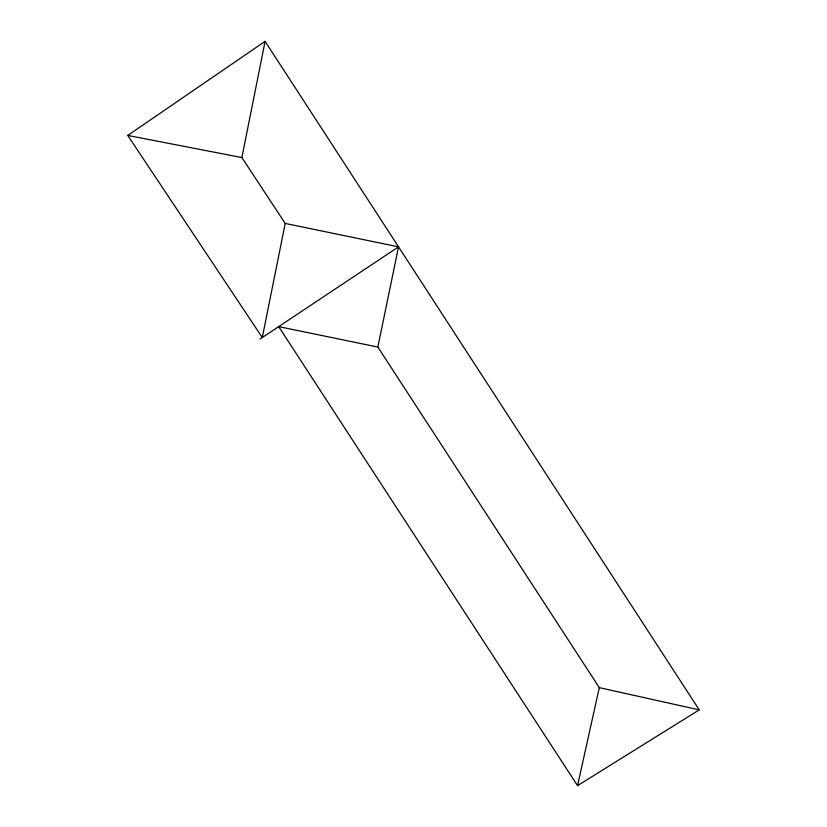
<?xml version="1.0" encoding="UTF-8"?>
<svg xmlns="http://www.w3.org/2000/svg" width="827" height="827" viewBox="0 0 827 827"><rect width="100%" height="100%" fill="white"/><g stroke="black" fill="none" stroke-linecap="round" stroke-linejoin="round"><path stroke-width="1.24" d="M241.887 157.554L265.085 41.35L127.761 135.442L262.293 337.54L285.201 223.435L241.887 157.554L127.761 135.442M377.836 347.051L278.689 326.624L577.546 785.65L699.239 709.886L599.296 687.64L377.836 347.051L398.542 246.849L285.201 223.435M577.546 785.65L599.296 687.64M260.06 339.029L398.542 246.849M265.085 41.35L699.239 709.886"/></g></svg>
